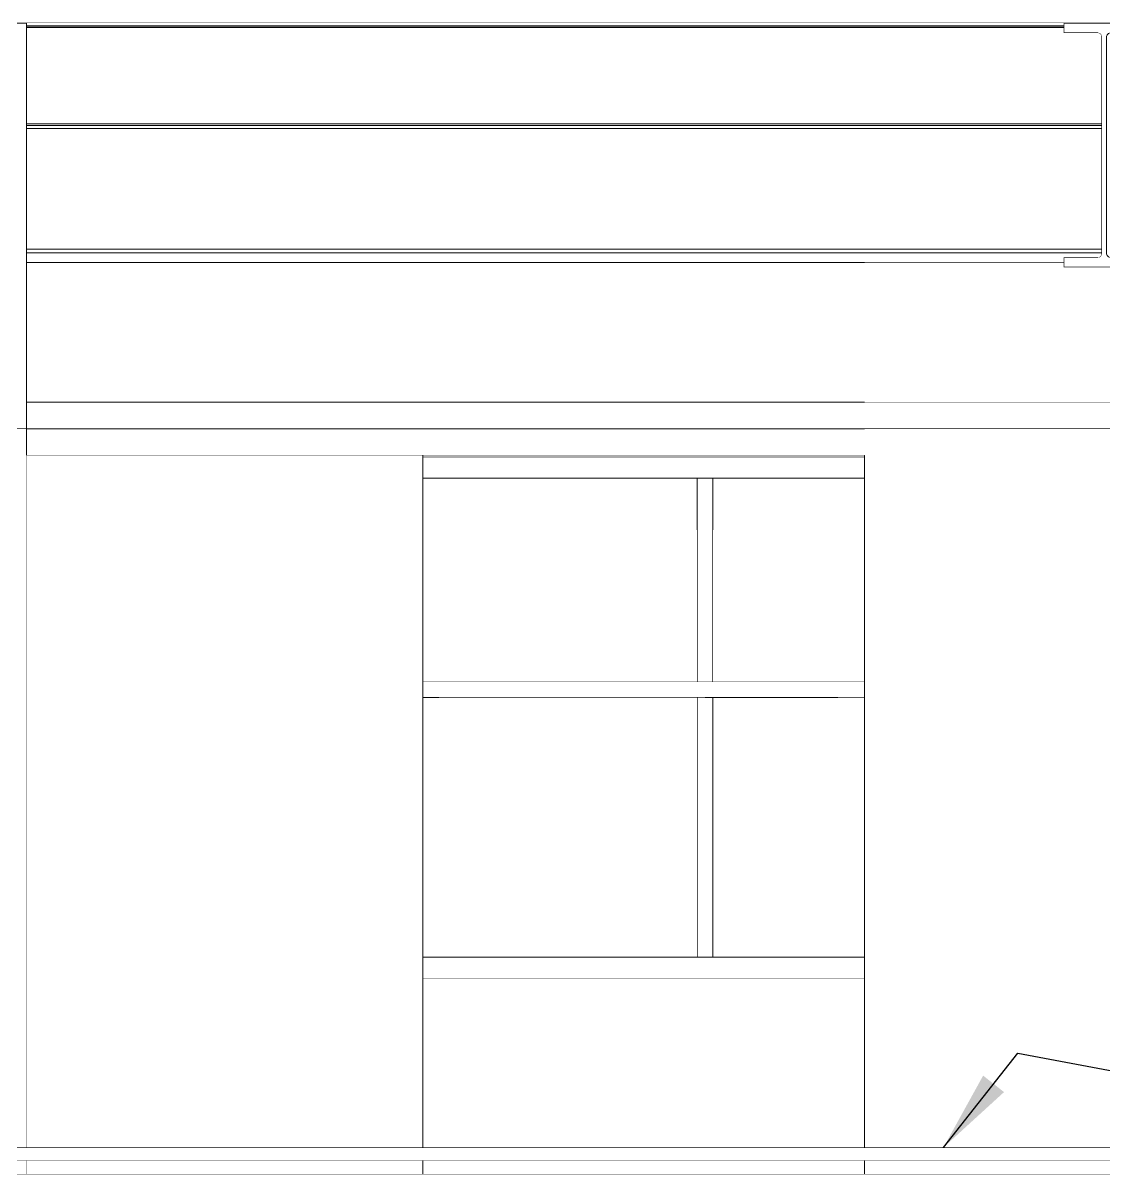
# Model space of a CAD drawing. Extents: x -3080 to 28500, y -1326 to 31609.
# Drawn here: x 25303.7 to 25710, y 27195.8 to 27628.3 of the extents above; entities that cross this region are included whole.
import ezdxf
from ezdxf.xclip import XClip

# ---------------------------------------------------------------- set-up
doc = ezdxf.new("R2010")
doc.units = 0
doc.header["$LTSCALE"] = 100
doc.header["$XCLIPFRAME"] = 2
doc.linetypes.add('188K-SM-07-F10-MECH-CR PIPE-Y2257103$0$X-S-FAB_SL ALL$0$Wipeout_Contour', pattern=[1, 0, -1])
for name, color, linetype in [('0-xref', 8, 'Continuous'), ('188K-SM-07-F10-MECH-CR PIPE-Y2257103$0$X-S-FAB_SL ALL$0$A-CLNG', 7, 'Continuous'), ('188K-SM-07-F10-MECH-CR PIPE-Y2257103$0$X-S-FAB_SL ALL$0$A-TEXT-修改說明.50K', 7, 'Continuous'), ('188K-SM-07-F10-MECH-CR PIPE-Y2257103$0$X-S-FAB_SL ALL$0$A-WALL-EX', 7, 'Continuous'), ('188K-SM-07-F10-MECH-CR PIPE-Y2257103$0$X-S-FAB_SL ALL$0$A-WALL-IN', 7, 'Continuous'), ('188K-SM-07-F10-MECH-CR PIPE-Y2257103$0$X-S-FAB_SL ALL$0$A-WINDOW', 7, 'Continuous'), ('188K-SM-07-F10-MECH-CR PIPE-Y2257103$0$X-S-FAB_SL ALL$0$ASP_1', 1, 'Continuous'), ('188K-SM-07-F10-MECH-CR PIPE-Y2257103$0$X-S-FAB_SL ALL$0$Door', 7, 'Continuous'), ('188K-SM-07-F10-MECH-CR PIPE-Y2257103$0$X-S-FAB_SL ALL$0$Hattch', 7, 'Continuous'), ('188K-SM-07-F10-MECH-CR PIPE-Y2257103$0$X-S-FAB_SL ALL$0$S-BEAM', 7, 'Continuous'), ('188K-SM-07-F10-MECH-CR PIPE-Y2257103$0$X-S-FAB_SL ALL$0$S-SLAB', 7, 'Continuous')]:
    doc.layers.add(name, color=color, linetype=linetype)
doc.styles.add('188K-SM-07-F10-MECH-CR PIPE-Y2257103$0$X-S-FAB_SL ALL$0$Standard', font='', dxfattribs={"width": 0.8})
doc.styles.get('188K-SM-07-F10-MECH-CR PIPE-Y2257103$0$X-S-FAB_SL ALL$0$Standard').set_extended_font_data('Microsoft JhengHei')
doc.dimstyles.new('188K-SM-07-F10-MECH-CR PIPE-Y2257103$0$X-S-FAB_SL ALL$0$生成的_樣式__8', dxfattribs={"dimtxt": 60, "dimasz": 30.4, "dimexe": 0.18, "dimexo": 80, "dimgap": 0, "dimtad": 1, "dimtih": 1, "dimtoh": 1, "dimdec": 1, "dimzin": 0, "dimdsep": 46, "dimtxsty": '188K-SM-07-F10-MECH-CR PIPE-Y2257103$0$X-S-FAB_SL ALL$0$Standard', "dimblk": '188K-SM-07-F10-MECH-CR PIPE-Y2257103$0$X-S-FAB_SL ALL$0$ARROWHEAD_6', "dimblk1": '188K-SM-07-F10-MECH-CR PIPE-Y2257103$0$X-S-FAB_SL ALL$0$ARROWHEAD_6', "dimblk2": '188K-SM-07-F10-MECH-CR PIPE-Y2257103$0$X-S-FAB_SL ALL$0$ARROWHEAD_6', "dimcen": 0.09, "dimclrd": 12, "dimclre": 12, "dimclrt": 3, "dimazin": 0, "dimtfac": 1, "dimtdec": 4, "dimtmove": 2, "dimatfit": 3, "dimfxl": 1, "dimtolj": 1, "dimtzin": 0, "dimarcsym": 0})

# ---------------------------------------------------------------- blocks, each defined once
blk = doc.blocks.new('188K-SM-07-F10-MECH-CR PIPE-Y2257103$0$X-S-FAB_SL ALL$0$剖面元素_33_3', base_point=(23061.26, -8263.06))
at = {"layer": '188K-SM-07-F10-MECH-CR PIPE-Y2257103$0$X-S-FAB_SL ALL$0$S-SLAB', "color": 1, "lineweight": 0}
blk.add_line((49266.26, -7398.06), (48000.26, -7398.06), dxfattribs=at)
blk = doc.blocks.new('188K-SM-07-F10-MECH-CR PIPE-Y2257103$0$X-S-FAB_SL ALL$0$剖面元素_36_3', base_point=(23061.26, -8263.06))
at = {"layer": '188K-SM-07-F10-MECH-CR PIPE-Y2257103$0$X-S-FAB_SL ALL$0$S-SLAB', "color": 15, "lineweight": 0}
for p, q in [((49266.26, -7388.06), (48361.26, -7388.06)), ((49266.26, -7393.06), (48000.26, -7393.06))]:
    blk.add_line(p, q, dxfattribs=at)
blk = doc.blocks.new('188K-SM-07-F10-MECH-CR PIPE-Y2257103$0$X-S-FAB_SL ALL$0$剖面元素_38_3', base_point=(23061.26, -8263.06))
at = {"layer": '188K-SM-07-F10-MECH-CR PIPE-Y2257103$0$X-S-FAB_SL ALL$0$S-SLAB', "color": 1, "lineweight": 0}
for p, q in [((48366.26, -6965.56), (48356.26, -6965.56)), ((48756.11, -6965.56), (48366.26, -6965.56)), ((48786.41, -6965.56), (48756.11, -6965.56))]:
    blk.add_line(p, q, dxfattribs=at)
blk = doc.blocks.new('188K-SM-07-F10-MECH-CR PIPE-Y2257103$0$X-S-FAB_SL ALL$0$剖面元素_41_3', base_point=(23061.26, -8263.06))
at = {"color": 254, "linetype": '188K-SM-07-F10-MECH-CR PIPE-Y2257103$0$X-S-FAB_SL ALL$0$Wipeout_Contour', "lineweight": 0, "ltscale": 196151.327233}
blk.add_wipeout([(48681.26, -7055.56), (48366.26, -7055.56), (48366.26, -7108.06), (48681.26, -7108.06)], dxfattribs=at).dxf.layer = '188K-SM-07-F10-MECH-CR PIPE-Y2257103$0$X-S-FAB_SL ALL$0$Hattch'
at = {"color": 254, "linetype": '188K-SM-07-F10-MECH-CR PIPE-Y2257103$0$X-S-FAB_SL ALL$0$Wipeout_Contour', "lineweight": 0, "ltscale": 196175.197309}
blk.add_wipeout([(48366.26, -7118.06), (48366.26, -7128.06), (48681.26, -7128.06), (48681.26, -7118.06)], dxfattribs=at).dxf.layer = '188K-SM-07-F10-MECH-CR PIPE-Y2257103$0$X-S-FAB_SL ALL$0$Hattch'
at = {"layer": '188K-SM-07-F10-MECH-CR PIPE-Y2257103$0$X-S-FAB_SL ALL$0$A-WALL-IN', "color": 8, "lineweight": 0}
blk.add_line((48366.26, -7128.06), (48681.26, -7128.06), dxfattribs=at)
blk = doc.blocks.new('188K-SM-07-F10-MECH-CR PIPE-Y2257103$0$X-S-FAB_SL ALL$0$剖面元素_607_3', base_point=(23061.26, -8263.06))
at = {"layer": '188K-SM-07-F10-MECH-CR PIPE-Y2257103$0$X-S-FAB_SL ALL$0$S-BEAM', "color": 2, "lineweight": 0}
for p, q in [((48756.11, -6965.56), (48756.11, -6969.26)), ((48786.41, -6965.56), (48786.41, -6969.26)), ((48769.61, -6969.45), (48770.13, -6969.96)), ((48772.91, -6969.45), (48772.4, -6969.96)), ((48756.11, -7053.66), (48756.11, -7057.36)), ((48770.13, -7052.96), (48769.61, -7053.48)), ((48772.4, -7052.96), (48772.91, -7053.48)), ((48786.41, -7053.66), (48786.41, -7057.36)), ((48786.41, -7057.36), (48756.11, -7057.36))]:
    blk.add_line(p, q, dxfattribs=at)
at = {"layer": '188K-SM-07-F10-MECH-CR PIPE-Y2257103$0$X-S-FAB_SL ALL$0$S-BEAM', "color": 2, "lineweight": 0, "flags": 128}
for points in [[(48769.61, -6969.45), (48768.91, -6969.26), (48756.11, -6969.26)], [(48770.13, -6969.96), (48770.31, -6970.66), (48770.31, -7052.26), (48770.13, -7052.96)], [(48772.4, -6969.96), (48772.21, -6970.66), (48772.21, -7052.26), (48772.4, -7052.96)], [(48786.41, -6969.26), (48773.61, -6969.26), (48772.91, -6969.45)], [(48769.61, -7053.48), (48768.91, -7053.66), (48756.11, -7053.66)], [(48772.91, -7053.48), (48773.61, -7053.66), (48786.41, -7053.66)]]:
    blk.add_lwpolyline(points, dxfattribs=at)
blk = doc.blocks.new('188K-SM-07-F10-MECH-CR PIPE-Y2257103$0$X-S-FAB_SL ALL$0$剖面元素_1165_3', base_point=(23061.26, -8263.06))
at = {"color": 254, "linetype": '188K-SM-07-F10-MECH-CR PIPE-Y2257103$0$X-S-FAB_SL ALL$0$Wipeout_Contour', "lineweight": 0, "ltscale": 196832.933624}
blk.add_wipeout([(48671.26, -7213.06), (48671.26, -7219.06), (48681.26, -7219.06), (48681.26, -7213.06)], dxfattribs=at).dxf.layer = '188K-SM-07-F10-MECH-CR PIPE-Y2257103$0$X-S-FAB_SL ALL$0$Hattch'
at = {"layer": '188K-SM-07-F10-MECH-CR PIPE-Y2257103$0$X-S-FAB_SL ALL$0$A-WINDOW', "color": 8, "lineweight": 0}
for p, q in [((48681.26, -7213.06), (48671.26, -7213.06)), ((48681.26, -7219.06), (48671.26, -7219.06))]:
    blk.add_line(p, q, dxfattribs=at)
blk = doc.blocks.new('188K-SM-07-F10-MECH-CR PIPE-Y2257103$0$X-S-FAB_SL ALL$0$剖面元素_1166_3', base_point=(23061.26, -8263.06))
at = {"color": 254, "linetype": '188K-SM-07-F10-MECH-CR PIPE-Y2257103$0$X-S-FAB_SL ALL$0$Wipeout_Contour', "lineweight": 0, "ltscale": 196417.564183}
blk.add_wipeout([(48521.26, -7213.06), (48521.26, -7219.06), (48621.3, -7219.06), (48621.3, -7213.06)], dxfattribs=at).dxf.layer = '188K-SM-07-F10-MECH-CR PIPE-Y2257103$0$X-S-FAB_SL ALL$0$Hattch'
at = {"layer": '188K-SM-07-F10-MECH-CR PIPE-Y2257103$0$X-S-FAB_SL ALL$0$A-WINDOW', "color": 8, "lineweight": 0}
for p, q in [((48621.3, -7213.06), (48521.26, -7213.06)), ((48621.3, -7219.06), (48521.26, -7219.06))]:
    blk.add_line(p, q, dxfattribs=at)
blk = doc.blocks.new('188K-SM-07-F10-MECH-CR PIPE-Y2257103$0$X-S-FAB_SL ALL$0$剖面元素_1167_3', base_point=(23061.26, -8263.06))
at = {"color": 254, "linetype": '188K-SM-07-F10-MECH-CR PIPE-Y2257103$0$X-S-FAB_SL ALL$0$Wipeout_Contour', "lineweight": 0, "ltscale": 196770.599644}
blk.add_wipeout([(48624.3, -7316.56), (48681.26, -7316.56), (48681.26, -7219.06), (48624.3, -7219.06)], dxfattribs=at).dxf.layer = '188K-SM-07-F10-MECH-CR PIPE-Y2257103$0$X-S-FAB_SL ALL$0$Hattch'
blk = doc.blocks.new('188K-SM-07-F10-MECH-CR PIPE-Y2257103$0$X-S-FAB_SL ALL$0$剖面元素_1168_3', base_point=(23061.26, -8263.06))
at = {"color": 254, "linetype": '188K-SM-07-F10-MECH-CR PIPE-Y2257103$0$X-S-FAB_SL ALL$0$Wipeout_Contour', "lineweight": 0, "ltscale": 196646.060439}
blk.add_wipeout([(48624.3, -7316.56), (48624.3, -7219.06), (48618.3, -7219.06), (48618.3, -7316.56)], dxfattribs=at).dxf.layer = '188K-SM-07-F10-MECH-CR PIPE-Y2257103$0$X-S-FAB_SL ALL$0$Hattch'
at = {"layer": '188K-SM-07-F10-MECH-CR PIPE-Y2257103$0$X-S-FAB_SL ALL$0$A-WINDOW', "color": 8, "lineweight": 0}
for p, q in [((48618.3, -7316.56), (48618.3, -7219.06)), ((48624.3, -7316.56), (48624.3, -7219.06))]:
    blk.add_line(p, q, dxfattribs=at)
blk = doc.blocks.new('188K-SM-07-F10-MECH-CR PIPE-Y2257103$0$X-S-FAB_SL ALL$0$剖面元素_1169_3', base_point=(23061.26, -8263.06))
at = {"color": 254, "linetype": '188K-SM-07-F10-MECH-CR PIPE-Y2257103$0$X-S-FAB_SL ALL$0$Wipeout_Contour', "lineweight": 0, "ltscale": 196714.310338}
blk.add_wipeout([(48621.3, -7213.06), (48621.3, -7219.06), (48671.26, -7219.06), (48671.26, -7213.06)], dxfattribs=at).dxf.layer = '188K-SM-07-F10-MECH-CR PIPE-Y2257103$0$X-S-FAB_SL ALL$0$Hattch'
at = {"layer": '188K-SM-07-F10-MECH-CR PIPE-Y2257103$0$X-S-FAB_SL ALL$0$A-WINDOW', "color": 8, "lineweight": 0}
for p, q in [((48671.26, -7213.06), (48621.3, -7213.06)), ((48671.26, -7219.06), (48621.3, -7219.06))]:
    blk.add_line(p, q, dxfattribs=at)
blk = doc.blocks.new('188K-SM-07-F10-MECH-CR PIPE-Y2257103$0$X-S-FAB_SL ALL$0$剖面元素_1170_3', base_point=(23061.26, -8263.06))
at = {"color": 254, "linetype": '188K-SM-07-F10-MECH-CR PIPE-Y2257103$0$X-S-FAB_SL ALL$0$Wipeout_Contour', "lineweight": 0, "ltscale": 196430.383237}
blk.add_wipeout([(48515.26, -7316.56), (48618.3, -7316.56), (48618.3, -7219.06), (48515.26, -7219.06)], dxfattribs=at).dxf.layer = '188K-SM-07-F10-MECH-CR PIPE-Y2257103$0$X-S-FAB_SL ALL$0$Hattch'
blk = doc.blocks.new('188K-SM-07-F10-MECH-CR PIPE-Y2257103$0$X-S-FAB_SL ALL$0$剖面元素_1171_3', base_point=(23061.26, -8263.06))
at = {"color": 254, "linetype": '188K-SM-07-F10-MECH-CR PIPE-Y2257103$0$X-S-FAB_SL ALL$0$Wipeout_Contour', "lineweight": 0, "ltscale": 196597.044736}
blk.add_wipeout([(48624.3, -7213.06), (48624.3, -7156.06), (48618.3, -7156.06), (48618.3, -7213.06)], dxfattribs=at).dxf.layer = '188K-SM-07-F10-MECH-CR PIPE-Y2257103$0$X-S-FAB_SL ALL$0$Hattch'
at = {"layer": '188K-SM-07-F10-MECH-CR PIPE-Y2257103$0$X-S-FAB_SL ALL$0$A-WINDOW', "color": 8, "lineweight": 0}
for p, q in [((48618.3, -7213.06), (48618.3, -7156.06)), ((48624.3, -7213.06), (48624.3, -7156.06))]:
    blk.add_line(p, q, dxfattribs=at)
blk = doc.blocks.new('188K-SM-07-F10-MECH-CR PIPE-Y2257103$0$X-S-FAB_SL ALL$0$剖面元素_1172_3', base_point=(23061.26, -8263.06))
at = {"color": 254, "linetype": '188K-SM-07-F10-MECH-CR PIPE-Y2257103$0$X-S-FAB_SL ALL$0$Wipeout_Contour', "lineweight": 0, "ltscale": 196715.947336}
blk.add_wipeout([(48624.3, -7136.56), (48624.3, -7213.06), (48681.26, -7213.06), (48681.26, -7136.56)], dxfattribs=at).dxf.layer = '188K-SM-07-F10-MECH-CR PIPE-Y2257103$0$X-S-FAB_SL ALL$0$Hattch'
blk = doc.blocks.new('188K-SM-07-F10-MECH-CR PIPE-Y2257103$0$X-S-FAB_SL ALL$0$剖面元素_1173_3', base_point=(23061.26, -8263.06))
at = {"color": 254, "linetype": '188K-SM-07-F10-MECH-CR PIPE-Y2257103$0$X-S-FAB_SL ALL$0$Wipeout_Contour', "lineweight": 0, "ltscale": 196207.787788}
blk.add_wipeout([(48521.26, -7213.06), (48515.26, -7213.06), (48515.26, -7219.06), (48521.26, -7219.06)], dxfattribs=at).dxf.layer = '188K-SM-07-F10-MECH-CR PIPE-Y2257103$0$X-S-FAB_SL ALL$0$Hattch'
at = {"layer": '188K-SM-07-F10-MECH-CR PIPE-Y2257103$0$X-S-FAB_SL ALL$0$A-WINDOW', "color": 8, "lineweight": 0}
for p, q in [((48521.26, -7213.06), (48515.26, -7213.06)), ((48521.26, -7219.06), (48515.26, -7219.06))]:
    blk.add_line(p, q, dxfattribs=at)
blk = doc.blocks.new('188K-SM-07-F10-MECH-CR PIPE-Y2257103$0$X-S-FAB_SL ALL$0$剖面元素_1174_3', base_point=(23061.26, -8263.06))
at = {"color": 254, "linetype": '188K-SM-07-F10-MECH-CR PIPE-Y2257103$0$X-S-FAB_SL ALL$0$Wipeout_Contour', "lineweight": 0, "ltscale": 245517.23316}
blk.add_wipeout([(48515.26, -7136.56), (48515.26, -7213.06), (48618.3, -7213.06), (48618.3, -7156.06), (48618.3, -7136.56)], dxfattribs=at).dxf.layer = '188K-SM-07-F10-MECH-CR PIPE-Y2257103$0$X-S-FAB_SL ALL$0$Hattch'
blk = doc.blocks.new('188K-SM-07-F10-MECH-CR PIPE-Y2257103$0$X-S-FAB_SL ALL$0$剖面元素_1175_3', base_point=(23061.26, -8263.06))
at = {"color": 254, "linetype": '188K-SM-07-F10-MECH-CR PIPE-Y2257103$0$X-S-FAB_SL ALL$0$Wipeout_Contour', "lineweight": 0, "ltscale": 196574.709018}
blk.add_wipeout([(48618.3, -7156.06), (48624.3, -7156.06), (48624.3, -7136.56), (48618.3, -7136.56)], dxfattribs=at).dxf.layer = '188K-SM-07-F10-MECH-CR PIPE-Y2257103$0$X-S-FAB_SL ALL$0$Hattch'
at = {"layer": '188K-SM-07-F10-MECH-CR PIPE-Y2257103$0$X-S-FAB_SL ALL$0$A-WINDOW', "color": 8, "lineweight": 0}
for p, q in [((48618.3, -7156.06), (48618.3, -7136.56)), ((48624.3, -7156.06), (48624.3, -7136.56))]:
    blk.add_line(p, q, dxfattribs=at)
blk = doc.blocks.new('188K-SM-07-F10-MECH-CR PIPE-Y2257103$0$X-S-FAB_SL ALL$0$剖面元素_1176_3', base_point=(23061.26, -8263.06))
at = {"color": 254, "linetype": '188K-SM-07-F10-MECH-CR PIPE-Y2257103$0$X-S-FAB_SL ALL$0$Wipeout_Contour', "lineweight": 0, "ltscale": 196784.232361}
blk.add_wipeout([(48671.26, -7136.56), (48681.26, -7136.56), (48681.26, -7128.56), (48671.26, -7128.56)], dxfattribs=at).dxf.layer = '188K-SM-07-F10-MECH-CR PIPE-Y2257103$0$X-S-FAB_SL ALL$0$Hattch'
at = {"layer": '188K-SM-07-F10-MECH-CR PIPE-Y2257103$0$X-S-FAB_SL ALL$0$A-WINDOW', "color": 8, "lineweight": 0}
for p, q in [((48671.26, -7128.56), (48681.26, -7128.56)), ((48671.26, -7136.56), (48681.26, -7136.56))]:
    blk.add_line(p, q, dxfattribs=at)
blk = doc.blocks.new('188K-SM-07-F10-MECH-CR PIPE-Y2257103$0$X-S-FAB_SL ALL$0$剖面元素_1177_3', base_point=(23061.26, -8263.06))
at = {"color": 254, "linetype": '188K-SM-07-F10-MECH-CR PIPE-Y2257103$0$X-S-FAB_SL ALL$0$Wipeout_Contour', "lineweight": 0, "ltscale": 196665.579676}
blk.add_wipeout([(48621.3, -7136.56), (48671.26, -7136.56), (48671.26, -7128.56), (48621.3, -7128.56)], dxfattribs=at).dxf.layer = '188K-SM-07-F10-MECH-CR PIPE-Y2257103$0$X-S-FAB_SL ALL$0$Hattch'
at = {"layer": '188K-SM-07-F10-MECH-CR PIPE-Y2257103$0$X-S-FAB_SL ALL$0$A-WINDOW', "color": 8, "lineweight": 0}
for p, q in [((48621.3, -7128.56), (48671.26, -7128.56)), ((48621.3, -7136.56), (48671.26, -7136.56))]:
    blk.add_line(p, q, dxfattribs=at)
blk = doc.blocks.new('188K-SM-07-F10-MECH-CR PIPE-Y2257103$0$X-S-FAB_SL ALL$0$剖面元素_1178_3', base_point=(23061.26, -8263.06))
at = {"color": 254, "linetype": '188K-SM-07-F10-MECH-CR PIPE-Y2257103$0$X-S-FAB_SL ALL$0$Wipeout_Contour', "lineweight": 0, "ltscale": 196368.759847}
blk.add_wipeout([(48521.26, -7136.56), (48621.3, -7136.56), (48621.3, -7128.56), (48521.26, -7128.56)], dxfattribs=at).dxf.layer = '188K-SM-07-F10-MECH-CR PIPE-Y2257103$0$X-S-FAB_SL ALL$0$Hattch'
at = {"layer": '188K-SM-07-F10-MECH-CR PIPE-Y2257103$0$X-S-FAB_SL ALL$0$A-WINDOW', "color": 8, "lineweight": 0}
for p, q in [((48521.26, -7128.56), (48621.3, -7128.56)), ((48521.26, -7136.56), (48621.3, -7136.56))]:
    blk.add_line(p, q, dxfattribs=at)
blk = doc.blocks.new('188K-SM-07-F10-MECH-CR PIPE-Y2257103$0$X-S-FAB_SL ALL$0$剖面元素_1179_3', base_point=(23061.26, -8263.06))
at = {"color": 254, "linetype": '188K-SM-07-F10-MECH-CR PIPE-Y2257103$0$X-S-FAB_SL ALL$0$Wipeout_Contour', "lineweight": 0, "ltscale": 196158.931318}
blk.add_wipeout([(48521.26, -7128.56), (48515.26, -7128.56), (48515.26, -7136.56), (48521.26, -7136.56)], dxfattribs=at).dxf.layer = '188K-SM-07-F10-MECH-CR PIPE-Y2257103$0$X-S-FAB_SL ALL$0$Hattch'
at = {"layer": '188K-SM-07-F10-MECH-CR PIPE-Y2257103$0$X-S-FAB_SL ALL$0$A-WINDOW', "color": 8, "lineweight": 0}
for p, q in [((48515.26, -7128.56), (48521.26, -7128.56)), ((48515.26, -7136.56), (48521.26, -7136.56))]:
    blk.add_line(p, q, dxfattribs=at)
blk = doc.blocks.new('188K-SM-07-F10-MECH-CR PIPE-Y2257103$0$X-S-FAB_SL ALL$0$剖面元素_1180_3', base_point=(23061.26, -8263.06))
at = {"color": 254, "linetype": '188K-SM-07-F10-MECH-CR PIPE-Y2257103$0$X-S-FAB_SL ALL$0$Wipeout_Contour', "lineweight": 0, "ltscale": 196269.715804}
blk.add_wipeout([(48521.26, -7316.56), (48515.26, -7316.56), (48515.26, -7324.56), (48521.26, -7324.56)], dxfattribs=at).dxf.layer = '188K-SM-07-F10-MECH-CR PIPE-Y2257103$0$X-S-FAB_SL ALL$0$Hattch'
at = {"layer": '188K-SM-07-F10-MECH-CR PIPE-Y2257103$0$X-S-FAB_SL ALL$0$A-WINDOW', "color": 8, "lineweight": 0}
for p, q in [((48521.26, -7316.56), (48515.26, -7316.56)), ((48521.26, -7324.56), (48515.26, -7324.56))]:
    blk.add_line(p, q, dxfattribs=at)
blk = doc.blocks.new('188K-SM-07-F10-MECH-CR PIPE-Y2257103$0$X-S-FAB_SL ALL$0$剖面元素_1181_3', base_point=(23061.26, -8263.06))
at = {"color": 254, "linetype": '188K-SM-07-F10-MECH-CR PIPE-Y2257103$0$X-S-FAB_SL ALL$0$Wipeout_Contour', "lineweight": 0, "ltscale": 196479.426142}
blk.add_wipeout([(48621.3, -7316.56), (48521.26, -7316.56), (48521.26, -7324.56), (48621.3, -7324.56)], dxfattribs=at).dxf.layer = '188K-SM-07-F10-MECH-CR PIPE-Y2257103$0$X-S-FAB_SL ALL$0$Hattch'
at = {"layer": '188K-SM-07-F10-MECH-CR PIPE-Y2257103$0$X-S-FAB_SL ALL$0$A-WINDOW', "color": 8, "lineweight": 0}
for p, q in [((48621.3, -7316.56), (48521.26, -7316.56)), ((48621.3, -7324.56), (48521.26, -7324.56))]:
    blk.add_line(p, q, dxfattribs=at)
blk = doc.blocks.new('188K-SM-07-F10-MECH-CR PIPE-Y2257103$0$X-S-FAB_SL ALL$0$剖面元素_1182_3', base_point=(23061.26, -8263.06))
at = {"color": 254, "linetype": '188K-SM-07-F10-MECH-CR PIPE-Y2257103$0$X-S-FAB_SL ALL$0$Wipeout_Contour', "lineweight": 0, "ltscale": 196776.078958}
blk.add_wipeout([(48671.26, -7316.56), (48621.3, -7316.56), (48621.3, -7324.56), (48671.26, -7324.56)], dxfattribs=at).dxf.layer = '188K-SM-07-F10-MECH-CR PIPE-Y2257103$0$X-S-FAB_SL ALL$0$Hattch'
at = {"layer": '188K-SM-07-F10-MECH-CR PIPE-Y2257103$0$X-S-FAB_SL ALL$0$A-WINDOW', "color": 8, "lineweight": 0}
for p, q in [((48671.26, -7316.56), (48621.3, -7316.56)), ((48671.26, -7324.56), (48621.3, -7324.56))]:
    blk.add_line(p, q, dxfattribs=at)
blk = doc.blocks.new('188K-SM-07-F10-MECH-CR PIPE-Y2257103$0$X-S-FAB_SL ALL$0$剖面元素_1183_3', base_point=(23061.26, -8263.06))
at = {"color": 254, "linetype": '188K-SM-07-F10-MECH-CR PIPE-Y2257103$0$X-S-FAB_SL ALL$0$Wipeout_Contour', "lineweight": 0, "ltscale": 196894.665018}
blk.add_wipeout([(48671.26, -7316.56), (48671.26, -7324.56), (48681.26, -7324.56), (48681.26, -7316.56)], dxfattribs=at).dxf.layer = '188K-SM-07-F10-MECH-CR PIPE-Y2257103$0$X-S-FAB_SL ALL$0$Hattch'
at = {"layer": '188K-SM-07-F10-MECH-CR PIPE-Y2257103$0$X-S-FAB_SL ALL$0$A-WINDOW', "color": 8, "lineweight": 0}
for p, q in [((48681.26, -7316.56), (48671.26, -7316.56)), ((48681.26, -7324.56), (48671.26, -7324.56))]:
    blk.add_line(p, q, dxfattribs=at)
blk = doc.blocks.new('188K-SM-07-F10-MECH-CR PIPE-Y2257103$0$X-S-FAB_SL ALL$0$剖面元素_1185_3', base_point=(23061.26, -8263.06))
at = {"color": 254, "linetype": '188K-SM-07-F10-MECH-CR PIPE-Y2257103$0$X-S-FAB_SL ALL$0$Wipeout_Contour', "lineweight": 0, "ltscale": 196473.071902}
blk.add_wipeout([(48515.26, -7128.56), (48681.26, -7128.56), (48681.26, -7128.06), (48515.26, -7128.06)], dxfattribs=at).dxf.layer = '188K-SM-07-F10-MECH-CR PIPE-Y2257103$0$X-S-FAB_SL ALL$0$Hattch'
at = {"color": 254, "linetype": '188K-SM-07-F10-MECH-CR PIPE-Y2257103$0$X-S-FAB_SL ALL$0$Wipeout_Contour', "lineweight": 0, "ltscale": 196607.537761}
blk.add_wipeout([(48515.26, -7324.56), (48515.26, -7388.06), (48681.26, -7388.06), (48681.26, -7324.56)], dxfattribs=at).dxf.layer = '188K-SM-07-F10-MECH-CR PIPE-Y2257103$0$X-S-FAB_SL ALL$0$Hattch'
at = {"color": 254, "linetype": '188K-SM-07-F10-MECH-CR PIPE-Y2257103$0$X-S-FAB_SL ALL$0$Wipeout_Contour', "lineweight": 0, "ltscale": 196631.056477}
blk.add_wipeout([(48515.26, -7393.06), (48515.26, -7398.06), (48681.26, -7398.06), (48681.26, -7393.06)], dxfattribs=at).dxf.layer = '188K-SM-07-F10-MECH-CR PIPE-Y2257103$0$X-S-FAB_SL ALL$0$Hattch'
blk = doc.blocks.new('188K-SM-07-F10-MECH-CR PIPE-Y2257103$0$X-S-FAB_SL ALL$0$剖面元素_1469_3', base_point=(23061.26, -8263.06))
at = {"color": 254, "linetype": '188K-SM-07-F10-MECH-CR PIPE-Y2257103$0$X-S-FAB_SL ALL$0$Wipeout_Contour', "lineweight": 0, "ltscale": 442666.983793}
blk.add_wipeout([(48366.26, -7051.96), (48366.26, -7055.56), (48756.11, -7055.56), (48756.11, -7053.66), (48768.91, -7053.66), (48769.61, -7053.48), (48770.13, -7052.96), (48770.31, -7052.26), (48770.31, -7051.96)], dxfattribs=at).dxf.layer = '188K-SM-07-F10-MECH-CR PIPE-Y2257103$0$X-S-FAB_SL ALL$0$Hattch'
at = {"layer": '188K-SM-07-F10-MECH-CR PIPE-Y2257103$0$X-S-FAB_SL ALL$0$S-BEAM', "color": 8, "lineweight": 0}
blk.add_line((48756.11, -7055.56), (48366.26, -7055.56), dxfattribs=at)
at = {"color": 254, "linetype": '188K-SM-07-F10-MECH-CR PIPE-Y2257103$0$X-S-FAB_SL ALL$0$Wipeout_Contour', "lineweight": 0, "ltscale": 196310.301691}
blk.add_wipeout([(48366.26, -7051.96), (48770.31, -7051.96), (48770.31, -7051.78), (48366.26, -7051.78)], dxfattribs=at).dxf.layer = '188K-SM-07-F10-MECH-CR PIPE-Y2257103$0$X-S-FAB_SL ALL$0$Hattch'
at = {"color": 254, "linetype": '188K-SM-07-F10-MECH-CR PIPE-Y2257103$0$X-S-FAB_SL ALL$0$Wipeout_Contour', "lineweight": 0, "ltscale": 196310.100531}
blk.add_wipeout([(48366.26, -7051.78), (48770.31, -7051.78), (48770.31, -7051.26), (48366.26, -7051.26)], dxfattribs=at).dxf.layer = '188K-SM-07-F10-MECH-CR PIPE-Y2257103$0$X-S-FAB_SL ALL$0$Hattch'
at = {"color": 254, "linetype": '188K-SM-07-F10-MECH-CR PIPE-Y2257103$0$X-S-FAB_SL ALL$0$Wipeout_Contour', "lineweight": 0, "ltscale": 196309.752135}
blk.add_wipeout([(48366.26, -7051.26), (48770.31, -7051.26), (48770.31, -7050.56), (48366.26, -7050.56)], dxfattribs=at).dxf.layer = '188K-SM-07-F10-MECH-CR PIPE-Y2257103$0$X-S-FAB_SL ALL$0$Hattch'
at = {"color": 254, "linetype": '188K-SM-07-F10-MECH-CR PIPE-Y2257103$0$X-S-FAB_SL ALL$0$Wipeout_Contour', "lineweight": 0, "ltscale": 196296.547514}
blk.add_wipeout([(48366.26, -7005.16), (48366.26, -7050.56), (48770.31, -7050.56), (48770.31, -7005.16)], dxfattribs=at).dxf.layer = '188K-SM-07-F10-MECH-CR PIPE-Y2257103$0$X-S-FAB_SL ALL$0$Hattch'
at = {"layer": '188K-SM-07-F10-MECH-CR PIPE-Y2257103$0$X-S-FAB_SL ALL$0$S-BEAM', "color": 8, "lineweight": 0}
for p, q in [((48770.31, -7050.56), (48366.26, -7050.56)), ((48770.31, -7051.96), (48366.26, -7051.96))]:
    blk.add_line(p, q, dxfattribs=at)
blk = doc.blocks.new('188K-SM-07-F10-MECH-CR PIPE-Y2257103$0$X-S-FAB_SL ALL$0$剖面元素_1942_3', base_point=(23061.26, -8263.06))
at = {"color": 254, "linetype": '188K-SM-07-F10-MECH-CR PIPE-Y2257103$0$X-S-FAB_SL ALL$0$Wipeout_Contour', "lineweight": 0, "ltscale": 442568.256191}
blk.add_wipeout([(48366.26, -6967.26), (48366.26, -7003.46), (48770.31, -7003.46), (48770.31, -6970.66), (48770.13, -6969.96), (48769.61, -6969.45), (48768.91, -6969.26), (48756.11, -6969.26), (48756.11, -6967.26)], dxfattribs=at).dxf.layer = '188K-SM-07-F10-MECH-CR PIPE-Y2257103$0$X-S-FAB_SL ALL$0$Hattch'
at = {"color": 254, "linetype": '188K-SM-07-F10-MECH-CR PIPE-Y2257103$0$X-S-FAB_SL ALL$0$Wipeout_Contour', "lineweight": 0, "ltscale": 196233.723914}
blk.add_wipeout([(48366.26, -6967.26), (48756.11, -6967.26), (48756.11, -6966.84), (48366.26, -6966.84)], dxfattribs=at).dxf.layer = '188K-SM-07-F10-MECH-CR PIPE-Y2257103$0$X-S-FAB_SL ALL$0$Hattch'
at = {"color": 254, "linetype": '188K-SM-07-F10-MECH-CR PIPE-Y2257103$0$X-S-FAB_SL ALL$0$Wipeout_Contour', "lineweight": 0, "ltscale": 196282.694265}
blk.add_wipeout([(48366.26, -7003.89), (48770.31, -7003.89), (48770.31, -7003.46), (48366.26, -7003.46)], dxfattribs=at).dxf.layer = '188K-SM-07-F10-MECH-CR PIPE-Y2257103$0$X-S-FAB_SL ALL$0$Hattch'
at = {"color": 254, "linetype": '188K-SM-07-F10-MECH-CR PIPE-Y2257103$0$X-S-FAB_SL ALL$0$Wipeout_Contour', "lineweight": 0, "ltscale": 196233.191184}
blk.add_wipeout([(48756.11, -6965.56), (48366.26, -6965.56), (48366.26, -6966.66), (48756.11, -6966.66)], dxfattribs=at).dxf.layer = '188K-SM-07-F10-MECH-CR PIPE-Y2257103$0$X-S-FAB_SL ALL$0$Hattch'
at = {"color": 254, "linetype": '188K-SM-07-F10-MECH-CR PIPE-Y2257103$0$X-S-FAB_SL ALL$0$Wipeout_Contour', "lineweight": 0, "ltscale": 196282.865531}
blk.add_wipeout([(48770.31, -7003.89), (48366.26, -7003.89), (48366.26, -7004.06), (48770.31, -7004.06)], dxfattribs=at).dxf.layer = '188K-SM-07-F10-MECH-CR PIPE-Y2257103$0$X-S-FAB_SL ALL$0$Hattch'
at = {"color": 254, "linetype": '188K-SM-07-F10-MECH-CR PIPE-Y2257103$0$X-S-FAB_SL ALL$0$Wipeout_Contour', "lineweight": 0, "ltscale": 196233.553489}
blk.add_wipeout([(48756.11, -6966.66), (48366.26, -6966.66), (48366.26, -6966.84), (48756.11, -6966.84)], dxfattribs=at).dxf.layer = '188K-SM-07-F10-MECH-CR PIPE-Y2257103$0$X-S-FAB_SL ALL$0$Hattch'
at = {"color": 254, "linetype": '188K-SM-07-F10-MECH-CR PIPE-Y2257103$0$X-S-FAB_SL ALL$0$Wipeout_Contour', "lineweight": 0, "ltscale": 196283.229748}
blk.add_wipeout([(48366.26, -7005.16), (48770.31, -7005.16), (48770.31, -7004.06), (48366.26, -7004.06)], dxfattribs=at).dxf.layer = '188K-SM-07-F10-MECH-CR PIPE-Y2257103$0$X-S-FAB_SL ALL$0$Hattch'
at = {"layer": '188K-SM-07-F10-MECH-CR PIPE-Y2257103$0$X-S-FAB_SL ALL$0$S-BEAM', "color": 8, "lineweight": 0}
for p, q in [((48756.11, -6966.66), (48366.26, -6966.66)), ((48756.11, -6967.26), (48366.26, -6967.26)), ((48770.31, -7003.46), (48366.26, -7003.46)), ((48770.31, -7004.06), (48366.26, -7004.06)), ((48770.31, -7005.16), (48366.26, -7005.16))]:
    blk.add_line(p, q, dxfattribs=at)
blk = doc.blocks.new('188K-SM-07-F10-MECH-CR PIPE-Y2257103$0$X-S-FAB_SL ALL$0$剖面元素_2205_3', base_point=(23061.26, -8263.06))
at = {"layer": '188K-SM-07-F10-MECH-CR PIPE-Y2257103$0$X-S-FAB_SL ALL$0$Door', "color": 8, "lineweight": 0}
for p, q in [((48366.27, -7193.06), (48366.27, -7200.95)), ((48366.27, -7208.83), (48366.27, -7216.72)), ((48366.27, -7224.6), (48366.27, -7232.49)), ((48366.27, -7240.37), (48366.27, -7248.26)), ((48366.27, -7256.14), (48366.27, -7264.02)), ((48366.27, -7271.91), (48366.27, -7279.79)), ((48366.27, -7287.68), (48366.27, -7295.56)), ((48366.27, -7295.56), (48366.27, -7303.45)), ((48366.27, -7311.33), (48366.27, -7319.22)), ((48366.27, -7327.1), (48366.27, -7334.99)), ((48366.27, -7342.87), (48366.27, -7350.76)), ((48366.27, -7358.64), (48366.27, -7366.52)), ((48366.27, -7374.41), (48366.27, -7382.29)), ((48366.27, -7393.06), (48366.27, -7398.06))]:
    blk.add_line(p, q, dxfattribs=at)
blk = doc.blocks.new('188K-SM-07-F10-MECH-CR PIPE-Y2257103$0$X-S-FAB_SL ALL$0$剖面元素_2212_3', base_point=(23061.26, -8263.06))
at = {"layer": '188K-SM-07-F10-MECH-CR PIPE-Y2257103$0$X-S-FAB_SL ALL$0$A-CLNG', "color": 5, "lineweight": 0}
for p, q in [((49266.26, -7108.06), (48366.26, -7108.06)), ((49266.26, -7118.06), (48366.26, -7118.06))]:
    blk.add_line(p, q, dxfattribs=at)
blk = doc.blocks.new('188K-SM-07-F10-MECH-CR PIPE-Y2257103$0$X-S-FAB_SL ALL$0$剖面元素_2213_3', base_point=(23061.26, -8263.06))
at = {"layer": '188K-SM-07-F10-MECH-CR PIPE-Y2257103$0$X-S-FAB_SL ALL$0$A-WALL-IN', "color": 3, "lineweight": 0}
for p, q in [((48356.26, -6965.56), (48356.26, -7118.06)), ((48366.26, -6965.56), (48366.26, -7108.06)), ((48366.26, -7108.06), (48366.26, -7118.06)), ((48366.26, -7118.06), (48361.26, -7118.06))]:
    blk.add_line(p, q, dxfattribs=at)
blk = doc.blocks.new('188K-SM-07-F10-MECH-CR PIPE-Y2257103$0$X-S-FAB_SL ALL$0$剖面元素_2225_3', base_point=(23061.26, -8263.06))
at = {"color": 254, "linetype": '188K-SM-07-F10-MECH-CR PIPE-Y2257103$0$X-S-FAB_SL ALL$0$Wipeout_Contour', "lineweight": 0, "ltscale": 394852.092065}
blk.add_wipeout([(48756.11, -7055.56), (48681.26, -7055.56), (48681.26, -7108.06), (49166.26, -7108.06), (49166.26, -7055.56), (48786.41, -7055.56), (48786.41, -7057.36), (48756.11, -7057.36)], dxfattribs=at).dxf.layer = '188K-SM-07-F10-MECH-CR PIPE-Y2257103$0$X-S-FAB_SL ALL$0$Hattch'
at = {"color": 254, "linetype": '188K-SM-07-F10-MECH-CR PIPE-Y2257103$0$X-S-FAB_SL ALL$0$Wipeout_Contour', "lineweight": 0, "ltscale": 197834.708464}
blk.add_wipeout([(48681.26, -7388.06), (49166.26, -7388.06), (49166.26, -7118.06), (48681.26, -7118.06)], dxfattribs=at).dxf.layer = '188K-SM-07-F10-MECH-CR PIPE-Y2257103$0$X-S-FAB_SL ALL$0$Hattch'
at = {"color": 254, "linetype": '188K-SM-07-F10-MECH-CR PIPE-Y2257103$0$X-S-FAB_SL ALL$0$Wipeout_Contour', "lineweight": 0, "ltscale": 197918.382147}
blk.add_wipeout([(48681.26, -7398.06), (49166.26, -7398.06), (49166.26, -7393.06), (48681.26, -7393.06)], dxfattribs=at).dxf.layer = '188K-SM-07-F10-MECH-CR PIPE-Y2257103$0$X-S-FAB_SL ALL$0$Hattch'
at = {"layer": '188K-SM-07-F10-MECH-CR PIPE-Y2257103$0$X-S-FAB_SL ALL$0$A-WALL-IN', "color": 8, "lineweight": 0}
for p, q in [((48681.26, -7128.06), (48681.26, -7388.06)), ((48681.26, -7393.06), (48681.26, -7398.06))]:
    blk.add_line(p, q, dxfattribs=at)
blk = doc.blocks.new('188K-SM-07-F10-MECH-CR PIPE-Y2257103$0$X-S-FAB_SL ALL$0$剖面元素_2226_3', base_point=(23061.26, -8263.06))
at = {"color": 254, "linetype": '188K-SM-07-F10-MECH-CR PIPE-Y2257103$0$X-S-FAB_SL ALL$0$Wipeout_Contour', "lineweight": 0, "ltscale": 195455.542163}
blk.add_wipeout([(48351.26, -7118.06), (48356.26, -7118.06), (48356.26, -6965.56), (48351.26, -6965.56)], dxfattribs=at).dxf.layer = '188K-SM-07-F10-MECH-CR PIPE-Y2257103$0$X-S-FAB_SL ALL$0$Hattch'
at = {"color": 254, "linetype": '188K-SM-07-F10-MECH-CR PIPE-Y2257103$0$X-S-FAB_SL ALL$0$Wipeout_Contour', "lineweight": 0, "ltscale": 586877.618142}
blk.add_wipeout([(48361.26, -7118.06), (48361.26, -7275.21), (48361.91, -7275.33), (48363.05, -7276.23), (48363.63, -7277.57), (48363.63, -7278.56), (48363.05, -7279.89), (48361.91, -7280.8), (48361.26, -7280.92), (48361.26, -7388.06), (48366.26, -7388.06), (48366.26, -7118.06)], dxfattribs=at).dxf.layer = '188K-SM-07-F10-MECH-CR PIPE-Y2257103$0$X-S-FAB_SL ALL$0$Hattch'
at = {"color": 254, "linetype": '188K-SM-07-F10-MECH-CR PIPE-Y2257103$0$X-S-FAB_SL ALL$0$Wipeout_Contour', "lineweight": 0, "ltscale": 195684.006471}
blk.add_wipeout([(48366.26, -7398.06), (48366.26, -7393.06), (48351.26, -7393.06), (48351.26, -7398.06)], dxfattribs=at).dxf.layer = '188K-SM-07-F10-MECH-CR PIPE-Y2257103$0$X-S-FAB_SL ALL$0$Hattch'
at = {"layer": '188K-SM-07-F10-MECH-CR PIPE-Y2257103$0$X-S-FAB_SL ALL$0$A-WALL-IN', "color": 8, "lineweight": 0}
for p, q in [((48351.26, -7108.06), (48351.26, -6965.56)), ((48366.26, -7118.06), (48366.26, -7388.06)), ((48351.26, -7398.06), (48351.26, -7393.06)), ((48366.26, -7393.06), (48366.26, -7398.06))]:
    blk.add_line(p, q, dxfattribs=at)
blk = doc.blocks.new('188K-SM-07-F10-MECH-CR PIPE-Y2257103$0$X-S-FAB_SL ALL$0$剖面元素_2230_3', base_point=(23061.26, -8263.06))
at = {"color": 254, "linetype": '188K-SM-07-F10-MECH-CR PIPE-Y2257103$0$X-S-FAB_SL ALL$0$Wipeout_Contour', "lineweight": 0, "ltscale": 195926.670315}
blk.add_wipeout([(48366.26, -7388.06), (48515.26, -7388.06), (48515.26, -7128.06), (48366.26, -7128.06)], dxfattribs=at).dxf.layer = '188K-SM-07-F10-MECH-CR PIPE-Y2257103$0$X-S-FAB_SL ALL$0$Hattch'
at = {"color": 254, "linetype": '188K-SM-07-F10-MECH-CR PIPE-Y2257103$0$X-S-FAB_SL ALL$0$Wipeout_Contour', "lineweight": 0, "ltscale": 196008.248624}
blk.add_wipeout([(48366.26, -7393.06), (48366.26, -7398.06), (48515.26, -7398.06), (48515.26, -7393.06)], dxfattribs=at).dxf.layer = '188K-SM-07-F10-MECH-CR PIPE-Y2257103$0$X-S-FAB_SL ALL$0$Hattch'
at = {"layer": '188K-SM-07-F10-MECH-CR PIPE-Y2257103$0$X-S-FAB_SL ALL$0$A-WALL-IN', "color": 8, "lineweight": 0}
for p, q in [((48515.26, -7388.06), (48515.26, -7128.06)), ((48515.26, -7398.06), (48515.26, -7393.06))]:
    blk.add_line(p, q, dxfattribs=at)
blk = doc.blocks.new('188K-SM-07-F10-MECH-CR PIPE-Y2257103$0$X-S-FAB_SL ALL$0$ARROWHEAD_6')
at = {"color": 0, "linetype": 'Continuous', "lineweight": 0}
for p, q in [((-0.5, -0.5), (0.5, 0.5)), ((0, 0), (-1, 0))]:
    blk.add_line(p, q, dxfattribs=at)
blk = doc.blocks.new('188K-SM-07-F10-MECH-CR PIPE-Y2257103$0$X-S-FAB_SL ALL$0$A$C2e9ab586')
at = {"layer": '188K-SM-07-F10-MECH-CR PIPE-Y2257103$0$X-S-FAB_SL ALL$0$A-WALL-IN', "lineweight": 0}
blk.add_blockref('188K-SM-07-F10-MECH-CR PIPE-Y2257103$0$X-S-FAB_SL ALL$0$剖面元素_41_3', (-28106.39, 285), dxfattribs=at)
at = {"layer": '188K-SM-07-F10-MECH-CR PIPE-Y2257103$0$X-S-FAB_SL ALL$0$A-WINDOW', "lineweight": 0}
for name in ['188K-SM-07-F10-MECH-CR PIPE-Y2257103$0$X-S-FAB_SL ALL$0$剖面元素_1166_3', '188K-SM-07-F10-MECH-CR PIPE-Y2257103$0$X-S-FAB_SL ALL$0$剖面元素_1165_3']:
    blk.add_blockref(name, (-28106.39, 285), dxfattribs=at)
at = {"layer": '188K-SM-07-F10-MECH-CR PIPE-Y2257103$0$X-S-FAB_SL ALL$0$S-BEAM', "lineweight": 0}
blk.add_blockref('188K-SM-07-F10-MECH-CR PIPE-Y2257103$0$X-S-FAB_SL ALL$0$剖面元素_607_3', (-28106.39, 285), dxfattribs=at)
at = {"layer": '188K-SM-07-F10-MECH-CR PIPE-Y2257103$0$X-S-FAB_SL ALL$0$S-SLAB', "lineweight": 0}
for name in ['188K-SM-07-F10-MECH-CR PIPE-Y2257103$0$X-S-FAB_SL ALL$0$剖面元素_38_3', '188K-SM-07-F10-MECH-CR PIPE-Y2257103$0$X-S-FAB_SL ALL$0$剖面元素_36_3', '188K-SM-07-F10-MECH-CR PIPE-Y2257103$0$X-S-FAB_SL ALL$0$剖面元素_33_3']:
    blk.add_blockref(name, (-28106.39, 285), dxfattribs=at)
at = {"layer": '188K-SM-07-F10-MECH-CR PIPE-Y2257103$0$X-S-FAB_SL ALL$0$A-CLNG', "lineweight": 0}
blk.add_blockref('188K-SM-07-F10-MECH-CR PIPE-Y2257103$0$X-S-FAB_SL ALL$0$剖面元素_2212_3', (-28106.39, 285), dxfattribs=at)
at = {"layer": '188K-SM-07-F10-MECH-CR PIPE-Y2257103$0$X-S-FAB_SL ALL$0$A-WINDOW', "lineweight": 0}
blk.add_blockref('188K-SM-07-F10-MECH-CR PIPE-Y2257103$0$X-S-FAB_SL ALL$0$剖面元素_1167_3', (-28106.39, 285), dxfattribs=at)
at = {"layer": '188K-SM-07-F10-MECH-CR PIPE-Y2257103$0$X-S-FAB_SL ALL$0$Door', "lineweight": 0}
blk.add_blockref('188K-SM-07-F10-MECH-CR PIPE-Y2257103$0$X-S-FAB_SL ALL$0$剖面元素_2205_3', (-28106.39, 285), dxfattribs=at)
at = {"layer": '188K-SM-07-F10-MECH-CR PIPE-Y2257103$0$X-S-FAB_SL ALL$0$S-BEAM', "lineweight": 0}
blk.add_blockref('188K-SM-07-F10-MECH-CR PIPE-Y2257103$0$X-S-FAB_SL ALL$0$剖面元素_1469_3', (-28106.39, 285), dxfattribs=at)
at = {"layer": '188K-SM-07-F10-MECH-CR PIPE-Y2257103$0$X-S-FAB_SL ALL$0$A-WINDOW', "lineweight": 0}
blk.add_blockref('188K-SM-07-F10-MECH-CR PIPE-Y2257103$0$X-S-FAB_SL ALL$0$剖面元素_1168_3', (-28106.39, 285), dxfattribs=at)
at = {"layer": '188K-SM-07-F10-MECH-CR PIPE-Y2257103$0$X-S-FAB_SL ALL$0$S-BEAM', "lineweight": 0}
blk.add_blockref('188K-SM-07-F10-MECH-CR PIPE-Y2257103$0$X-S-FAB_SL ALL$0$剖面元素_1942_3', (-28106.39, 285), dxfattribs=at)
at = {"layer": '188K-SM-07-F10-MECH-CR PIPE-Y2257103$0$X-S-FAB_SL ALL$0$A-WALL-IN', "lineweight": 0}
blk.add_blockref('188K-SM-07-F10-MECH-CR PIPE-Y2257103$0$X-S-FAB_SL ALL$0$剖面元素_2213_3', (-28106.39, 285), dxfattribs=at)
at = {"layer": '188K-SM-07-F10-MECH-CR PIPE-Y2257103$0$X-S-FAB_SL ALL$0$A-WINDOW', "lineweight": 0}
for name in ['188K-SM-07-F10-MECH-CR PIPE-Y2257103$0$X-S-FAB_SL ALL$0$剖面元素_1169_3', '188K-SM-07-F10-MECH-CR PIPE-Y2257103$0$X-S-FAB_SL ALL$0$剖面元素_1170_3']:
    blk.add_blockref(name, (-28106.39, 285), dxfattribs=at)
at = {"layer": '188K-SM-07-F10-MECH-CR PIPE-Y2257103$0$X-S-FAB_SL ALL$0$A-WALL-IN', "lineweight": 0}
blk.add_blockref('188K-SM-07-F10-MECH-CR PIPE-Y2257103$0$X-S-FAB_SL ALL$0$剖面元素_2226_3', (-28106.39, 285), dxfattribs=at)
at = {"layer": '188K-SM-07-F10-MECH-CR PIPE-Y2257103$0$X-S-FAB_SL ALL$0$A-WINDOW', "lineweight": 0}
for name in ['188K-SM-07-F10-MECH-CR PIPE-Y2257103$0$X-S-FAB_SL ALL$0$剖面元素_1171_3', '188K-SM-07-F10-MECH-CR PIPE-Y2257103$0$X-S-FAB_SL ALL$0$剖面元素_1173_3', '188K-SM-07-F10-MECH-CR PIPE-Y2257103$0$X-S-FAB_SL ALL$0$剖面元素_1180_3']:
    blk.add_blockref(name, (-28106.39, 285), dxfattribs=at)
for name in ['188K-SM-07-F10-MECH-CR PIPE-Y2257103$0$X-S-FAB_SL ALL$0$剖面元素_1174_3', '188K-SM-07-F10-MECH-CR PIPE-Y2257103$0$X-S-FAB_SL ALL$0$剖面元素_1172_3', '188K-SM-07-F10-MECH-CR PIPE-Y2257103$0$X-S-FAB_SL ALL$0$剖面元素_1181_3']:
    blk.add_blockref(name, (-28106.39, 285), dxfattribs=at)
for name in ['188K-SM-07-F10-MECH-CR PIPE-Y2257103$0$X-S-FAB_SL ALL$0$剖面元素_1176_3', '188K-SM-07-F10-MECH-CR PIPE-Y2257103$0$X-S-FAB_SL ALL$0$剖面元素_1175_3', '188K-SM-07-F10-MECH-CR PIPE-Y2257103$0$X-S-FAB_SL ALL$0$剖面元素_1182_3']:
    blk.add_blockref(name, (-28106.39, 285), dxfattribs=at)
for name in ['188K-SM-07-F10-MECH-CR PIPE-Y2257103$0$X-S-FAB_SL ALL$0$剖面元素_1177_3', '188K-SM-07-F10-MECH-CR PIPE-Y2257103$0$X-S-FAB_SL ALL$0$剖面元素_1183_3']:
    blk.add_blockref(name, (-28106.39, 285), dxfattribs=at)
blk.add_blockref('188K-SM-07-F10-MECH-CR PIPE-Y2257103$0$X-S-FAB_SL ALL$0$剖面元素_1178_3', (-28106.39, 285), dxfattribs=at)
blk.add_blockref('188K-SM-07-F10-MECH-CR PIPE-Y2257103$0$X-S-FAB_SL ALL$0$剖面元素_1179_3', (-28106.39, 285), dxfattribs=at)
at = {"layer": '188K-SM-07-F10-MECH-CR PIPE-Y2257103$0$X-S-FAB_SL ALL$0$A-WALL-EX', "lineweight": 0}
blk.add_blockref('188K-SM-07-F10-MECH-CR PIPE-Y2257103$0$X-S-FAB_SL ALL$0$剖面元素_1185_3', (-28106.39, 285), dxfattribs=at)
at = {"layer": '188K-SM-07-F10-MECH-CR PIPE-Y2257103$0$X-S-FAB_SL ALL$0$A-WALL-IN', "lineweight": 0}
for name in ['188K-SM-07-F10-MECH-CR PIPE-Y2257103$0$X-S-FAB_SL ALL$0$剖面元素_2225_3', '188K-SM-07-F10-MECH-CR PIPE-Y2257103$0$X-S-FAB_SL ALL$0$剖面元素_2230_3']:
    blk.add_blockref(name, (-28106.39, 285), dxfattribs=at)
at = {"layer": '188K-SM-07-F10-MECH-CR PIPE-Y2257103$0$X-S-FAB_SL ALL$0$A-TEXT-修改說明.50K', "color": 12, "lineweight": 0, "annotation_type": 0, "has_hookline": 1, "hookline_direction": 0, "text_width": 211.63}
blk.add_leader([(-2456.71, 1160), (-2428.79, 1195.39), (-2303.34, 1171.88)], dimstyle='188K-SM-07-F10-MECH-CR PIPE-Y2257103$0$X-S-FAB_SL ALL$0$生成的_樣式__8', dxfattribs=at)
blk = doc.blocks.new('188K-SM-07-F10-MECH-CR PIPE-Y2257103$0$X-S-FAB_SL ALL')
at = {"layer": '188K-SM-07-F10-MECH-CR PIPE-Y2257103$0$X-S-FAB_SL ALL$0$ASP_1'}
blk.add_blockref('188K-SM-07-F10-MECH-CR PIPE-Y2257103$0$X-S-FAB_SL ALL$0$A$C2e9ab586', (23632.864, -73288.977), dxfattribs=at)
blk = doc.blocks.new('188K-SM-07-F10-MECH-CR PIPE-Y2257103')
ref = blk.add_blockref('188K-SM-07-F10-MECH-CR PIPE-Y2257103$0$X-S-FAB_SL ALL', (4473.521, 99334.763))
XClip(ref).set_block_clipping_path([(-7553.4648570136, -75341.9369645483), (24026.2025623869, -67725.7696244382)])

msp = doc.modelspace()

# ---------------------------------------------------------------- block references
at = {"layer": '0-xref'}
msp.add_blockref('188K-SM-07-F10-MECH-CR PIPE-Y2257103', (0, 0), dxfattribs=at)

doc.saveas('drawing.dxf')
